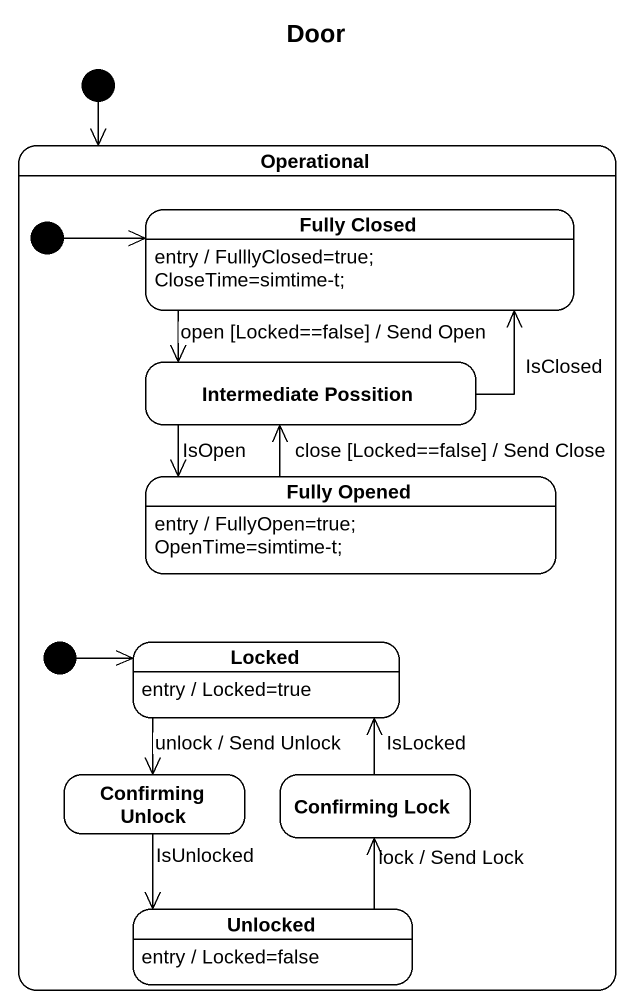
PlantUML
@startuml
title Door
hide empty description
state Operational {
  state initial2 <<start>>
  state "Fully Closed" as Fully_Closed
  Fully_Closed : entry / FulllyClosed=true; CloseTime=simtime-t;
  state "Intermediate Possition" as Intermediate_Possition
  state "Fully Opened" as Fully_Opened
  Fully_Opened : entry / FullyOpen=true; OpenTime=simtime-t;
  state initial3 <<start>>
  state Locked
  Locked : entry / Locked=true
  state "Confirming Unlock" as Confirming_Unlock
  state "Confirming Lock" as Confirming_Lock
  state Unlocked
  Unlocked : entry / Locked=false
}
[*] --> Operational
initial2 -right-> Fully_Closed
Fully_Closed --> Intermediate_Possition : open [Locked==false] / Send Open
Intermediate_Possition -up-> Fully_Closed : IsClosed
Intermediate_Possition --> Fully_Opened : IsOpen
Fully_Opened -up-> Intermediate_Possition : close [Locked==false] / Send Close
initial3 -right-> Locked
Locked --> Confirming_Unlock : unlock / Send Unlock
Confirming_Unlock --> Unlocked : IsUnlocked
Confirming_Lock -up-> Locked : IsLocked
Unlocked -up-> Confirming_Lock : lock / Send Lock
@enduml
